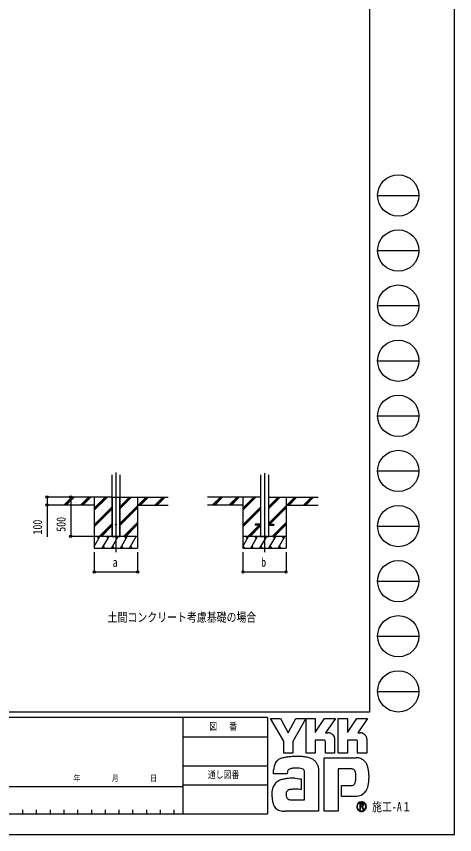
# Model space of a CAD drawing. Units: millimetres, scale not verified. Extents: x -14718 to 14718, y -10395 to 10395.
# Drawn here: x 9144 to 14718, y -10395 to 0 of the extents above; entities that cross this region are included whole.
import ezdxf
from ezdxf.enums import TextEntityAlignment as Align

# ---------------------------------------------------------------- set-up
doc = ezdxf.new("R2010")
doc.units = ezdxf.units.MM
doc.header["$LTSCALE"] = 50
for name, color, linetype in [('0-2_USER1', 3, 'Continuous'), ('0-3_YKK_12', 2, 'Continuous'), ('0-4_YKK_A1', 4, 'Continuous'), ('0-5_YKK_D', 6, 'Continuous'), ('0-6_YKK_ZWAK', 7, 'Continuous')]:
    doc.layers.add(name, color=color, linetype=linetype)
doc.styles.add('ＭＳ ゴシック', font='')
doc.styles.get('ＭＳ ゴシック').set_extended_font_data('MS Gothic')

msp = doc.modelspace()

# ---------------------------------------------------------------- linework, layer by layer
at = {"layer": '0-3_YKK_12'}
for p, q in [((10409.95, -5793.65), (10409.95, -6807.5)), ((12299.36, -5804.3), (12299.36, -6807.5))]:
    msp.add_line(p, q, dxfattribs=at)
at = {"layer": '0-4_YKK_A1'}
for p, q in [((10359.95, -5823.15), (10359.95, -6607.5)), ((10459.95, -5823.15), (10459.95, -6607.5)), ((10459.95, -5823.15), (10459.95, -6607.5)), ((12248.96, -5822.15), (12248.96, -6107.5)), ((12249.36, -5822.15), (12249.36, -6607.5)), ((12349.36, -5822.15), (12349.36, -6607.5)), ((12350.96, -5822.15), (12350.96, -6107.5)), ((10359.95, -6107.5), (9684, -6107.5)), ((9750.68, -6206.1), (9849.28, -6107.5)), ((9763.42, -6207.5), (9863.42, -6107.5)), ((9777.56, -6207.5), (9877.56, -6107.5)), ((9962.81, -6206.1), (10061.41, -6107.5)), ((9975.55, -6207.5), (10075.55, -6107.5)), ((9989.69, -6207.5), (10089.7, -6107.5)), ((10134.95, -6107.5), (10134.95, -6757.5)), ((10134.95, -6274.38), (10301.83, -6107.5)), ((10134.95, -6260.24), (10287.69, -6107.5)), ((10134.95, -6246.1), (10273.54, -6107.5)), ((10359.95, -6107.5), (10459.95, -6107.5)), ((10362.45, -6107.5), (10362.45, -6607.5)), ((10363.95, -6107.5), (10363.95, -6607.5)), ((10455.95, -6107.5), (10455.95, -6607.5)), ((10457.45, -6107.5), (10457.45, -6607.5)), ((10459.95, -6257.75), (10610.2, -6107.5)), ((10459.95, -6243.61), (10596.05, -6107.5)), ((10459.95, -6229.46), (10581.91, -6107.5)), ((10459.95, -6107.5), (11075.57, -6107.5)), ((10684.95, -6107.5), (10684.95, -6757.5)), ((10694.04, -6207.5), (10794.04, -6107.5)), ((10708.18, -6207.5), (10808.19, -6107.5)), ((10722.33, -6207.5), (10822.33, -6107.5)), ((10906.18, -6207.5), (11006.18, -6107.5)), ((10920.32, -6207.5), (11020.32, -6107.5)), ((10934.46, -6207.5), (11034.46, -6107.5)), ((12248.55, -6107.5), (11573.41, -6107.5)), ((11640.1, -6206.1), (11738.7, -6107.5)), ((11652.84, -6207.5), (11752.84, -6107.5)), ((11666.98, -6207.5), (11766.98, -6107.5)), ((11852.23, -6206.1), (11950.83, -6107.5)), ((11864.97, -6207.5), (11964.97, -6107.5)), ((11879.11, -6207.5), (11979.11, -6107.5)), ((12024.36, -6107.5), (12024.36, -6757.5)), ((12024.36, -6274.38), (12191.25, -6107.5)), ((12024.36, -6260.24), (12177.1, -6107.5)), ((12024.36, -6246.1), (12162.96, -6107.5)), ((12248.06, -6107.5), (12248.66, -6107.5)), ((12349.36, -6257.75), (12499.61, -6107.5)), ((12349.36, -6243.61), (12485.47, -6107.5)), ((12349.36, -6229.46), (12471.33, -6107.5)), ((12349.36, -6107.5), (12349.46, -6107.5)), ((12349.46, -6107.5), (12349.76, -6107.5)), ((12350.17, -6107.5), (12982.57, -6107.5)), ((12350.66, -6107.5), (12350.96, -6107.5)), ((12574.36, -6107.5), (12574.36, -6757.5)), ((12583.46, -6207.5), (12683.46, -6107.5)), ((12597.6, -6207.5), (12697.6, -6107.5)), ((12611.74, -6207.5), (12711.75, -6107.5)), ((12795.59, -6207.5), (12895.59, -6107.5)), ((12809.73, -6207.5), (12909.74, -6107.5)), ((12823.88, -6207.5), (12923.88, -6107.5)), ((10134.95, -6207.5), (9684, -6207.5)), ((10134.95, -6458.23), (10359.95, -6233.23)), ((10459.95, -6441.59), (10684.95, -6216.6)), ((10459.95, -6455.74), (10684.95, -6230.74)), ((10684.95, -6207.5), (11075.57, -6207.5)), ((12024.36, -6207.5), (11573.41, -6207.5)), ((12024.36, -6458.23), (12249.36, -6233.23)), ((12349.36, -6441.59), (12574.36, -6216.6)), ((12352.1, -6453), (12574.36, -6230.74)), ((12574.36, -6207.5), (12982.57, -6207.5)), ((10134.95, -6472.37), (10359.95, -6247.37)), ((10134.95, -6486.51), (10359.95, -6261.51)), ((10459.95, -6469.88), (10684.95, -6244.88)), ((12024.36, -6472.37), (12249.36, -6247.37)), ((12024.36, -6486.51), (12249.36, -6261.51)), ((12366.24, -6453), (12574.36, -6244.88)), ((10506.17, -6607.5), (10684.95, -6428.73)), ((10520.31, -6607.5), (10684.95, -6442.87)), ((12395.59, -6607.5), (12574.36, -6428.73)), ((12409.73, -6607.5), (12574.36, -6442.87)), ((10197.8, -6607.5), (10359.95, -6445.36)), ((10211.95, -6607.5), (10359.95, -6459.5)), ((10226.09, -6607.5), (10359.95, -6473.64)), ((10534.46, -6607.5), (10684.95, -6457.01)), ((12087.22, -6607.5), (12232.72, -6462)), ((12101.36, -6607.5), (12246.87, -6462)), ((12115.51, -6607.5), (12249.36, -6473.64)), ((12249.36, -6453), (12181.86, -6453)), ((12181.86, -6453), (12181.86, -6462)), ((12249.36, -6462), (12181.86, -6462)), ((12241.72, -6453), (12249.36, -6445.36)), ((12241.72, -6453), (12249.36, -6445.36)), ((12349.36, -6453), (12416.86, -6453)), ((12349.36, -6469.88), (12357.24, -6462)), ((12349.36, -6469.88), (12357.24, -6462)), ((12349.36, -6462), (12416.86, -6462)), ((12416.86, -6453), (12416.86, -6462)), ((12423.87, -6607.5), (12574.36, -6457.01)), ((10684.95, -6607.5), (10134.95, -6607.5)), ((10134.95, -6732.95), (10207.38, -6607.5)), ((10192.37, -6633.48), (10177.37, -6607.5)), ((10236.24, -6757.5), (10322.85, -6607.5)), ((10307.84, -6633.48), (10292.84, -6607.5)), ((10351.71, -6757.5), (10438.32, -6607.5)), ((10423.31, -6633.48), (10408.31, -6607.5)), ((10467.18, -6757.5), (10553.79, -6607.5)), ((10538.78, -6633.48), (10523.78, -6607.5)), ((10582.65, -6757.5), (10669.26, -6607.5)), ((12574.36, -6607.5), (12024.36, -6607.5)), ((12024.36, -6732.95), (12096.79, -6607.5)), ((12081.79, -6633.48), (12066.79, -6607.5)), ((12125.66, -6757.5), (12212.26, -6607.5)), ((12197.26, -6633.48), (12182.26, -6607.5)), ((12238.46, -6607.5), (12360.26, -6607.5)), ((12241.13, -6757.5), (12327.73, -6607.5)), ((12312.73, -6633.48), (12297.73, -6607.5)), ((12356.6, -6757.5), (12443.2, -6607.5)), ((12428.2, -6633.48), (12413.2, -6607.5)), ((12472.07, -6757.5), (12558.67, -6607.5)), ((12543.67, -6633.48), (12528.67, -6607.5)), ((10251.24, -6731.52), (10266.24, -6757.5)), ((10366.71, -6731.52), (10381.71, -6757.5)), ((10482.18, -6731.52), (10497.18, -6757.5)), ((10597.65, -6731.52), (10612.65, -6757.5)), ((12025.19, -6731.52), (12040.19, -6757.5)), ((12140.66, -6731.52), (12155.66, -6757.5)), ((12256.13, -6731.52), (12271.13, -6757.5)), ((12371.6, -6731.52), (12386.6, -6757.5)), ((12487.07, -6731.52), (12502.07, -6757.5)), ((10134.95, -6757.5), (10684.95, -6757.5)), ((12024.36, -6757.5), (12574.36, -6757.5))]:
    msp.add_line(p, q, dxfattribs=at)
for points in [[(10359.95, -5823.15), (10359.95, -6607.5), (10459.95, -6607.5)], [(12247.76, -5822.15), (12247.76, -6107.5), (12248.06, -6107.5)], [(12349.76, -5822.15), (12349.76, -6107.5), (12350.06, -6107.5), (12350.66, -6107.5)], [(12248.66, -6107.5), (12248.96, -6107.5), (12249.26, -6107.5), (12249.36, -6107.5)]]:
    msp.add_lwpolyline(points, dxfattribs=at)
msp.add_circle((10409.95, -6457.5), 5, dxfattribs=at)
at = {"layer": '0-5_YKK_D'}
for p, q in [((9683, -6107.5), (9533.95, -6107.5)), ((9834.95, -6107.5), (9834.95, -6607.5)), ((9683, -6207.5), (9533.95, -6207.5)), ((10133.95, -6607.5), (9833.95, -6607.5)), ((10134.95, -6807.5), (10134.95, -7058.5)), ((10684.95, -6807.5), (10684.95, -7058.5)), ((12024.36, -6807.5), (12024.36, -7057.5)), ((12574.36, -6807.5), (12574.36, -7057.5)), ((10134.95, -7057.5), (10684.95, -7057.5)), ((12024.36, -7056.5), (12574.36, -7056.5))]:
    msp.add_line(p, q, dxfattribs=at)
msp.add_lwpolyline([(9534.95, -6107.5), (9534.95, -6207.5), (9534.95, -6612.6)], dxfattribs=at)
for centre in [(9534.95, -6107.5), (9834.95, -6107.5), (9534.95, -6207.5), (9834.95, -6607.5), (10134.95, -7057.5), (10684.95, -7057.5), (12024.36, -7056.5), (12574.36, -7056.5)]:
    msp.add_circle(centre, 14.88, dxfattribs=at)
at = {"layer": '0-6_YKK_ZWAK'}
for p, q in [((13632.57, 9712.5), (13632.57, -8837.5)), ((13737.57, -2275), (14262.57, -2275)), ((13737.57, -2975), (14262.57, -2975)), ((13737.57, -3675), (14262.57, -3675)), ((13737.57, -4375), (14262.57, -4375)), ((13737.57, -5075), (14262.57, -5075)), ((13737.57, -5775), (14262.57, -5775)), ((13737.57, -6475), (14262.57, -6475)), ((13737.57, -7175), (14262.57, -7175)), ((13737.57, -7875), (14262.57, -7875)), ((13737.57, -8575), (14262.57, -8575)), ((13632.57, -8837.5), (-13667.43, -8837.5)), ((11261.32, -8907.5), (7647.57, -8907.5)), ((11261.32, -8907.5), (11261.32, -10132.5)), ((12337.57, -8907.5), (11261.32, -8907.5)), ((12337.57, -8907.5), (12337.57, -10132.5)), ((11261.32, -9152.5), (12337.57, -9152.5)), ((11261.32, -9520), (12337.57, -9520)), ((12337.57, -9765), (11261.32, -9765)), ((7647.57, -9782.5), (11261.32, -9782.5)), ((9222.57, -10080), (9222.57, -10132.5)), ((9397.57, -10080), (9397.57, -10132.5)), ((9572.57, -10080), (9572.57, -10132.5)), ((9747.57, -10080), (9747.57, -10132.5)), ((9922.57, -10080), (9922.57, -10132.5)), ((10097.57, -10080), (10097.57, -10132.5)), ((10272.57, -10080), (10272.57, -10132.5)), ((10447.57, -10080), (10447.57, -10132.5)), ((10622.57, -10080), (10622.57, -10132.5)), ((10797.57, -10080), (10797.57, -10132.5)), ((10972.57, -10080), (10972.57, -10132.5)), ((11147.57, -10080), (11147.57, -10132.5)), ((7647.57, -10132.5), (11261.32, -10132.5)), ((11261.32, -10132.5), (12337.57, -10132.5)), ((13533.36, -10093.93), (13533.36, -10093.93))]:
    msp.add_line(p, q, dxfattribs=at)
for points in [[(-14717.5, -10395), (14717.5, -10395), (14717.5, 10395), (-14717.5, 10395)], [(12376.07, -8918), (12504.91, -8918), (12601.65, -9100.35), (12698.14, -8918), (12827.07, -8918), (12661.85, -9211.97), (12661.85, -9359.47), (12544.34, -9359.47), (12544.34, -9208)]]:
    msp.add_lwpolyline(points, close=True, dxfattribs=at)
for points in [[(13056.91, -9193.13), (12945.69, -9193.13), (12945.69, -9359.34), (12827.2, -9359.34), (12827.2, -8918), (12945.69, -8918), (12945.69, -9098.55), (13062.24, -8918), (13201.44, -8918), (13076.56, -9100.74), (13080.98, -9100.74), (13085.87, -9100.74), (13090.88, -9100.74), (13095.71, -9100.74), (13100.03, -9100.74), (13103.51, -9100.74), (13105.84, -9100.74), (13106.68, -9100.74)], [(13466.29, -9193.13), (13355.19, -9193.13), (13355.19, -9359.47), (13236.64, -9359.47), (13236.64, -8918), (13355.19, -8918), (13355.19, -9098.55), (13471.61, -8918), (13610.81, -8918), (13485.93, -9100.74), (13490.4, -9100.74), (13495.31, -9100.74), (13500.33, -9100.74), (13505.15, -9100.74), (13509.45, -9100.74), (13512.91, -9100.74), (13515.22, -9100.74), (13516.06, -9100.74)], [(13140.77, -9107.75), (13154.92, -9115.83), (13166.9, -9126.37), (13176.54, -9138.92), (13183.64, -9153.02), (13188.04, -9168.24), (13189.54, -9184.12), (13189.54, -9359.76), (13073.94, -9359.76), (13073.94, -9209.93)], [(13550.19, -9107.75), (13564.38, -9115.83), (13576.41, -9126.37), (13586.09, -9138.92), (13593.24, -9153.02), (13597.66, -9168.24), (13599.18, -9184.12), (13599.18, -9359.47), (13483.31, -9359.47), (13483.31, -9209.93)], [(13401.04, -9560.27), (13234.18, -9560.27), (13234.18, -10097.5), (13059.31, -10097.5), (13059.31, -9417.77), (13465.73, -9417.77)], [(12616.79, -9563.09), (12608.65, -9567.67), (12602.31, -9573.26), (12597.51, -9579.79), (12594.02, -9587.18), (12591.62, -9595.36), (12590.06, -9604.24), (12589.12, -9613.76), (12588.55, -9623.84), (12413.61, -9624.26), (12414.12, -9600.33), (12415.09, -9573.45)], [(12976.98, -9517.08), (12981.95, -9537.16), (12984.76, -9558.65), (12985.65, -9581.55), (12985.65, -10097.5), (12563.43, -10097.5)], [(12683.81, -9679.35), (12716.93, -9681.53), (12742.96, -9684.45), (12759.99, -9687.18), (12766.09, -9688.81), (12766.09, -9822.65), (12746.73, -9820.61), (12725.5, -9819.46), (12703.76, -9819.02), (12682.9, -9819.08), (12664.29, -9819.47), (12649.29, -9819.98), (12639.29, -9820.43), (12635.65, -9820.62), (12620.52, -9823.39), (12607.47, -9827.72), (12596.51, -9833.64), (12587.63, -9841.19), (12580.84, -9850.39), (12576.14, -9861.27), (12573.53, -9873.85), (12573, -9888.17), (12574.67, -9903.91), (12578.01, -9916.93), (12582.82, -9927.46), (12588.89, -9935.76), (12596.01, -9942.08), (12603.97, -9946.67), (12612.56, -9949.77), (12621.56, -9951.63), (12807.42, -9951.63), (12807.42, -9607.76), (12807.47, -9600.94), (12807.12, -9594.28), (12806.24, -9587.85), (12804.75, -9581.76), (12802.52, -9576.09), (12799.45, -9570.92), (12795.43, -9566.34), (12790.36, -9562.44)], [(12790.36, -9562.44), (12779.46, -9558.16), (12762.03, -9554.53), (12739.79, -9551.86), (12714.48, -9550.43), (12687.79, -9550.54), (12661.47, -9552.49)], [(13575.5, -9465.79), (13586.9, -9480.19), (13595.45, -9494.13), (13601.41, -9506.75)], [(13460.39, -9663.49), (13460.17, -9641.21), (13459.11, -9621.14), (13456.6, -9603.52), (13452.03, -9588.57)], [(13560.97, -9873.4), (13544.82, -9885.95), (13528.01, -9895.82), (13510.64, -9903.18), (13492.85, -9908.22), (13474.77, -9911.11), (13456.52, -9912.03), (13276.76, -9912.03), (13276.76, -9770.82), (13378.13, -9770.82), (13396.82, -9770.56), (13413.25, -9768.97), (13427.35, -9764.83)], [(13561.12, -10019.09), (13561.04, -10017.04), (13560.78, -10015.06), (13560.36, -10013.17), (13559.77, -10011.36), (13559.01, -10009.64), (13558.09, -10008.03), (13557.02, -10006.53), (13555.78, -10005.14), (13554.16, -10003.71), (13552.36, -10002.46), (13550.39, -10001.4), (13548.26, -10000.52), (13545.97, -9999.84), (13543.54, -9999.35), (13540.97, -9999.05), (13538.27, -9998.95), (13511.74, -9998.95), (13511.74, -10076.99), (13519.76, -10076.99), (13519.76, -10006.91), (13538.27, -10006.91), (13540.18, -10006.97), (13541.98, -10007.16), (13543.66, -10007.47), (13545.22, -10007.9), (13546.65, -10008.45), (13547.95, -10009.11), (13549.11, -10009.89), (13550.13, -10010.78)], [(13553.26, -10019.09), (13552.77, -10022.84), (13551.43, -10025.8), (13549.41, -10028.05), (13546.91, -10029.69), (13544.1, -10030.8), (13541.17, -10031.49), (13538.29, -10031.84), (13535.65, -10031.93), (13528.71, -10031.93), (13532.21, -10037.89), (13555.13, -10077.25), (13564.3, -10077.25), (13542.2, -10039.37), (13544.27, -10038.96), (13546.24, -10038.43), (13548.12, -10037.8), (13549.88, -10037.06), (13551.54, -10036.21), (13553.08, -10035.25), (13554.49, -10034.19), (13555.78, -10033.01)]]:
    msp.add_lwpolyline(points, dxfattribs=at)
for centre in [(14000.07, -2275), (14000.07, -2975), (14000.07, -3675), (14000.07, -4375), (14000.07, -5075), (14000.07, -5775), (14000.07, -6475), (14000.07, -7175), (14000.07, -7875), (14000.07, -8575)]:
    msp.add_circle(centre, 262.5, dxfattribs=at)
for centre, radius, start, end in [((13106.86, -9188.16), 87.42, 78.26798, 90.11215), ((13108.11, -9181.8), 80.94, 66.19963, 78.22058), ((13516.23, -9188.32), 87.58, 78.27851, 90.10826), ((13517.43, -9182.18), 81.32, 66.2483, 78.23226), ((13057.53, -9209.53), 16.41, 358.57817, 92.1683), ((13466.98, -9209.45), 16.33, 358.29941, 92.43455), ((12547.26, -9548.03), 126.64, 122.60463, 137.83438), ((12564, -9575.11), 158.47, 108.37421, 122.42809), ((12590.52, -9669.42), 256.38, 100.93159, 107.35499), ((12677.19, -10089.86), 685.64, 97.86054, 101.37938), ((12717.87, -10372.53), 971.23, 94.90201, 97.9576), ((12720.64, -10395.16), 994, 91.6169, 94.94971), ((12716.79, -10234.21), 833.01, 87.51794, 91.66439), ((12727.61, -10002.22), 600.77, 81.92631, 87.59083), ((12759.56, -9783.31), 379.54, 73.67137, 82.05943), ((12806.94, -9624.71), 214.03, 60.60528, 73.9085), ((12826.34, -9586.03), 170.81, 52.17347, 59.90542), ((12843.69, -9563.57), 142.43, 43.55042, 52.14561), ((13459.09, -9604.75), 187.09, 78.73198, 87.96551), ((13464.58, -9576.69), 158.51, 69.03034, 78.69541), ((13469.69, -9563.05), 143.94, 59.39484, 68.9885), ((13472.06, -9558.9), 139.16, 50.3012, 59.3616), ((13471.19, -9559.88), 140.47, 42.05209, 50.28551), ((12732.32, -9591.6), 317.75, 171.55622, 176.72493), ((12624.64, -9575.53), 208.88, 163.48385, 171.57982), ((12570.62, -9559.51), 152.53, 152.2125, 163.4865), ((12547.28, -9547.44), 126.25, 138.03852, 152.12015), ((12662.97, -9672.7), 118.94, 102.4979, 112.84632), ((12685.98, -9771.98), 220.85, 96.37207, 102.75341), ((12853.25, -9554.33), 129.14, 34.48659, 43.50182), ((12853.31, -9554.13), 128.97, 25.58915, 34.43128), ((12841.84, -9559.51), 141.65, 17.43089, 25.54591), ((13402, -9646.04), 85.77, 77.94572, 90.63794), ((13409.45, -9611.06), 50.01, 60.20991, 77.92418), ((13401.82, -9599.84), 220.22, 14.76267, 25.00486), ((13266.76, -9636.65), 360.21, 7.9139, 14.95041), ((13414.28, -9601.97), 39.72, 39.8078, 59.75378), ((13407.49, -9607.16), 48.26, 22.65544, 39.38165), ((13062.71, -9665.52), 397.69, 355.2339, 0.29193), ((13131.85, -9656.27), 496.54, 2.54376, 8.01251), ((13054.52, -9660.34), 573.97, 357.76419, 2.60674), ((12547.25, -9844.34), 148.92, 142.04688, 153.80771), ((12542.16, -9840.7), 142.67, 130.60221, 141.94427), ((12550.56, -9850.8), 155.81, 120.60724, 130.53081), ((12567.15, -9879.01), 188.53, 112.58838, 120.58162), ((12589.48, -9932.65), 246.63, 106.61303, 112.59024), ((12624.58, -10050.65), 369.75, 99.87193, 106.59825), ((12644.25, -10161.45), 482.28, 94.78469, 99.91711), ((12653.83, -10271.7), 592.94, 90.80099, 94.81812), ((12655.28, -10353.79), 675.05, 87.57779, 90.82714), ((13411.02, -9728), 40.29, 293.91672, 314.09376), ((13405.52, -9723.15), 47.6, 314.78099, 333.92928), ((13370.17, -9705.98), 86.9, 334.00676, 347.34989), ((13273.74, -9683.65), 185.88, 347.14308, 355.40008), ((13192.02, -9676.77), 435.46, 347.15166, 352.97565), ((13076.59, -9661.76), 551.86, 352.8937, 357.82206), ((12733.47, -9882.2), 340.51, 174.55588, 182.47272), ((12631.44, -9872.43), 238.02, 164.97537, 174.56739), ((12573.6, -9857.01), 178.16, 153.89178, 164.94341), ((13444.3, -9741.85), 175.83, 311.57033, 318.66243), ((13423.95, -9724), 202.9, 318.67367, 325.29112), ((13476.26, -9762.99), 137.72, 326.23251, 339.61931), ((13346.92, -9712.91), 276.41, 339.22498, 347.31457), ((12923.74, -9879.21), 530.77, 181.90948, 187.89042), ((12700.42, -9910.62), 305.25, 187.80471, 196.36971), ((13533.46, -10038.66), 61.74, 90.09157, 179.92363), ((13533.45, -10038.55), 61.63, 44.93442, 90.08536), ((12582.52, -9945.45), 182.31, 196.3102, 208.20993), ((12531.17, -9972.78), 124.15, 208.29777, 223.35561), ((12519.59, -9982.97), 108.73, 223.64205, 239.63663), ((12529.2, -9965.48), 128.68, 239.8785, 253.65355), ((13533.08, -10038.73), 61.37, 179.86065, 225.14399), ((13533.07, -10038.46), 54.9, 134.8007, 180.12175), ((13532.85, -10038.82), 54.68, 179.75513, 225.29722), ((13533.37, -10038.74), 61.57, 224.94536, 269.98445), ((13533.23, -10038.15), 54.8, 89.86602, 135.149), ((13533.25, -10039.31), 54.62, 224.62822, 270.10973), ((13533.47, -10038.57), 55.21, 45.03108, 90.11509), ((13533.27, -10038.49), 55.44, 270.09072, 359.90926), ((13533.37, -10038.43), 61.88, 269.98802, 314.93777), ((13541.53, -10018.76), 11.73, 358.3894, 42.86139), ((13541.76, -10019.65), 19.37, 316.37674, 1.6565), ((13533.51, -10038.59), 55.2, 0.00643, 45.07115), ((13533.94, -10038.36), 61.15, 359.78949, 45.13288), ((13533.79, -10038.83), 61.3, 314.92572, 0.23508), ((12546.8, -9905.03), 191.64, 253.69102, 263.74909), ((12561.7, -9772.34), 325.16, 263.68487, 270.30455)]:
    msp.add_arc(centre, radius, start, end, dxfattribs=at)

# ---------------------------------------------------------------- texts
at = {"layer": '0-2_USER1', "style": 'ＭＳ ゴシック', "width": 0.8}
msp.add_text('土間コンクリート考慮基礎の場合', height=115.5, dxfattribs=at).set_placement((10304.5, -7725.5), align=Align.BOTTOM_LEFT)
at = {"layer": '0-5_YKK_D', "style": 'ＭＳ ゴシック', "width": 0.8}
for s, p in [('100', (9504.95, -6582.6)), ('500', (9804.95, -6547.76))]:
    msp.add_text(s, height=115.5, rotation=90, dxfattribs=at).set_placement(p, align=Align.BOTTOM_LEFT)
for s, p in [('a', (10367.95, -7027.5)), ('b', (12257.36, -7026.5))]:
    msp.add_text(s, height=115.5, dxfattribs=at).set_placement(p, align=Align.BOTTOM_LEFT)
at = {"layer": '0-6_YKK_ZWAK', "style": 'ＭＳ ゴシック', "width": 0.8}
for s, height, p in [('図\u3000 番', 89.81, (11596.91, -9091.25)), ('年        月        日', 76.98, (9869.67, -9741.25)), ('通し図番', 89.81, (11577.31, -9703.75)), ('施工-A１', 115.5, (13667.57, -10132.5))]:
    msp.add_text(s, height=height, dxfattribs=at).set_placement(p, align=Align.BOTTOM_LEFT)

doc.saveas('drawing.dxf')
